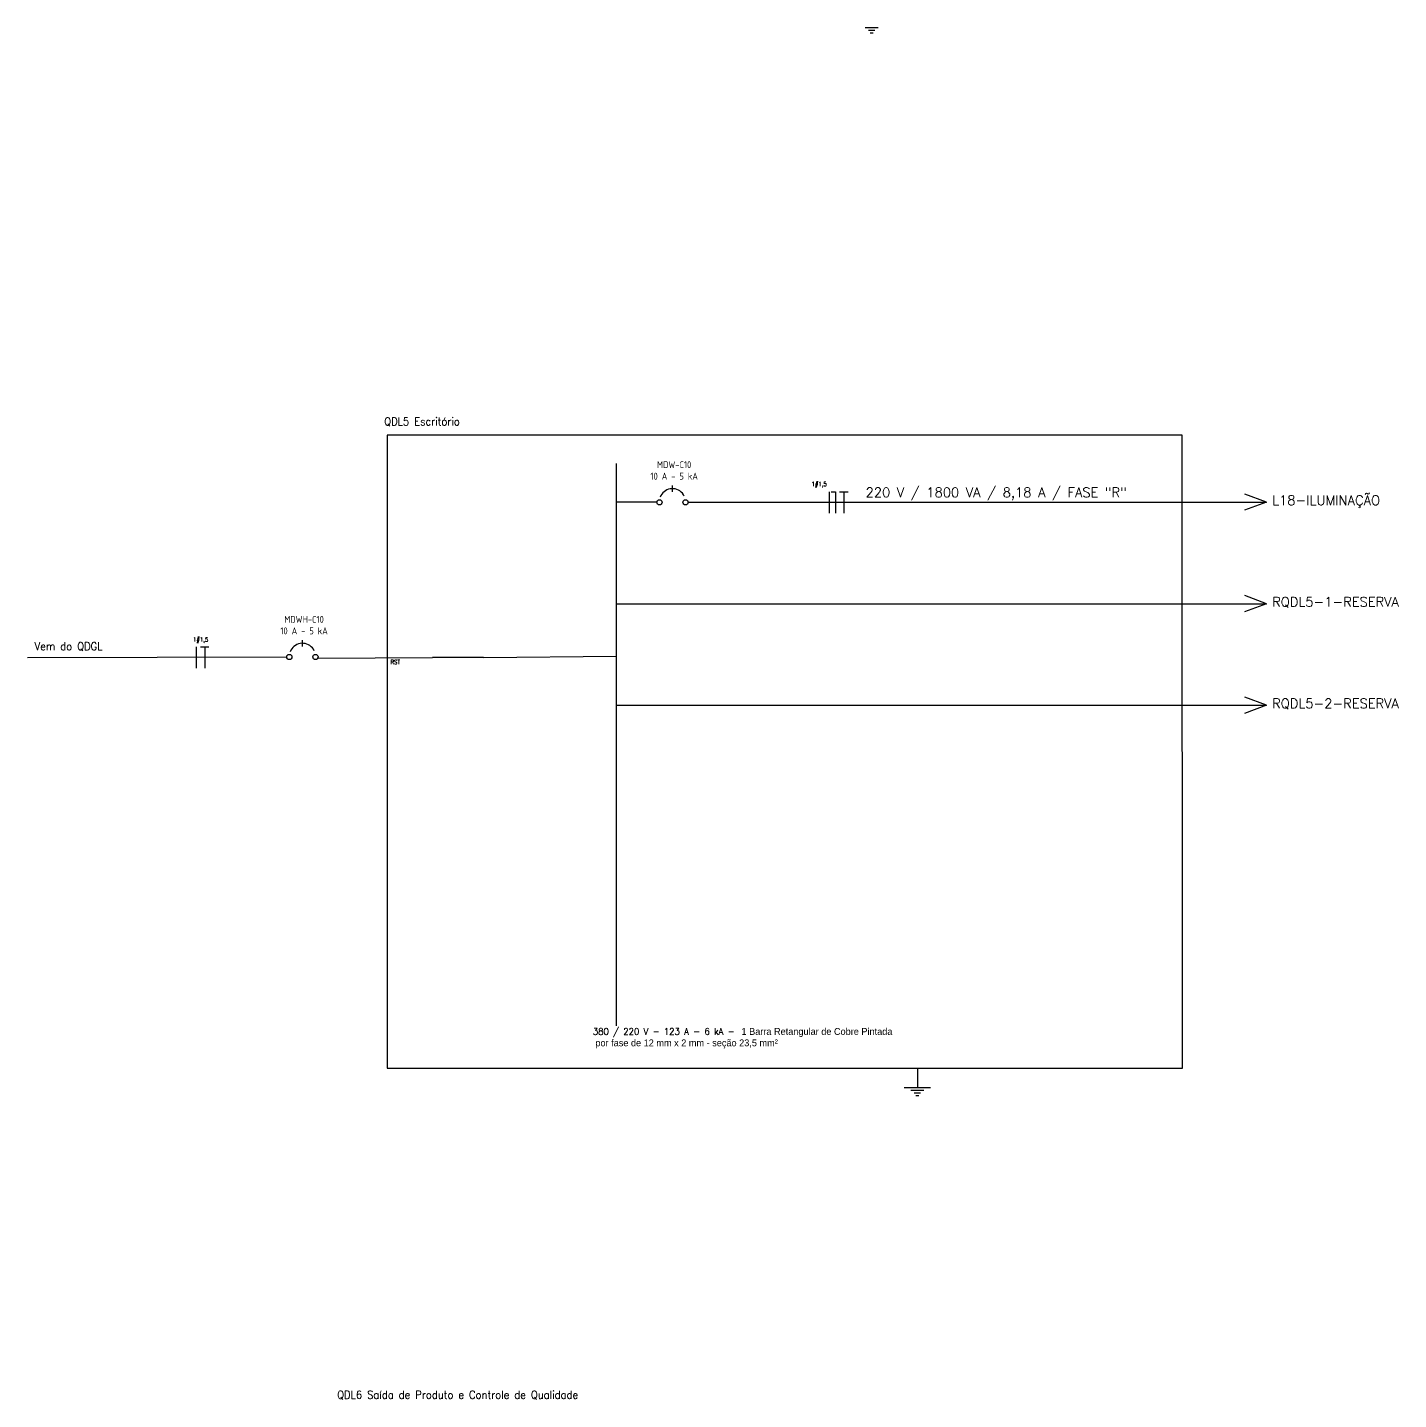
# Model space of a CAD drawing. Extents: x 202 to 641, y -96 to 322.
# Drawn here: x 465.83 to 506.42, y -4.13 to 36.5 of the extents above; entities that cross this region are included whole.
import ezdxf

# ---------------------------------------------------------------- set-up
doc = ezdxf.new("R2010")
doc.units = 0
doc.header["$MEASUREMENT"] = 0
for name, color, linetype in [('ELET_UNIFILAR_TEXTO', 4, 'Continuous'), ('ELET_UNIFILAR_TEXTO2', 4, 'Continuous'), ('ELT_UNIFILAR_DESENHO', 5, 'Continuous')]:
    doc.layers.add(name, color=color, linetype=linetype)
doc.styles.add('textstyle4', font='arial.ttf')
doc.styles.add('textstyle5', font='')
doc.styles.add('textstyle7', font='romans__.ttf')
doc.styles.get('textstyle5').set_extended_font_data('Standard')

msp = doc.modelspace()

# ---------------------------------------------------------------- linework, layer by layer
at = {"layer": 'ELT_UNIFILAR_DESENHO'}
for p, q in [((490.633, 36.5), (491.019, 36.5)), ((490.729, 36.422), (490.922, 36.422)), ((490.778, 36.345), (490.874, 36.345)), ((500.022, 24.432), (476.483, 24.432)), ((476.483, 24.432), (476.483, 5.689)), ((500.03, 5.689), (500.022, 24.432)), ((483.272, 6.938), (483.272, 23.588)), ((484.929, 22.754), (484.929, 22.934)), ((489.563, 22.753), (489.563, 22.121)), ((489.626, 22.753), (489.753, 22.753)), ((489.753, 22.753), (489.753, 22.121)), ((489.878, 22.753), (490.131, 22.753)), ((490.004, 22.753), (490.004, 22.121)), ((484.466, 22.444), (483.272, 22.444)), ((485.393, 22.444), (502.519, 22.444)), ((502.519, 22.444), (501.859, 22.203)), ((502.519, 22.444), (501.868, 22.685)), ((502.519, 19.436), (501.868, 19.677)), ((483.272, 19.436), (502.519, 19.436)), ((502.519, 19.436), (501.859, 19.195)), ((473.973, 18.174), (473.973, 18.355)), ((473.973, 18.174), (473.973, 18.355)), ((470.831, 18.158), (470.831, 17.526)), ((470.957, 18.158), (471.209, 18.158)), ((471.083, 18.158), (471.083, 17.526)), ((479.337, 17.842), (483.272, 17.879)), ((465.835, 17.842), (473.51, 17.865)), ((474.43, 17.828), (477.821, 17.842)), ((479.337, 17.842), (477.825, 17.84)), ((502.519, 16.429), (501.868, 16.669)), ((483.272, 16.429), (502.519, 16.429)), ((502.519, 16.429), (501.859, 16.187)), ((476.483, 5.689), (500.03, 5.689)), ((492.178, 5.689), (492.178, 5.107)), ((491.792, 5.107), (492.564, 5.107)), ((491.985, 5.029), (492.371, 5.029)), ((492.081, 4.952), (492.274, 4.952)), ((492.129, 4.875), (492.226, 4.875))]:
    msp.add_line(p, q, dxfattribs=at)
for points in [[(485.279, 22.621), (485.255, 22.665), (485.225, 22.706), (485.19, 22.742), (485.151, 22.774), (485.107, 22.8), (485.061, 22.821), (485.013, 22.835), (484.963, 22.842), (484.912, 22.843), (484.862, 22.838), (484.813, 22.826), (484.766, 22.808), (484.722, 22.783), (484.681, 22.754), (484.644, 22.719), (484.613, 22.679), (484.587, 22.636), (484.566, 22.59)], [(474.323, 18.042), (474.299, 18.086), (474.269, 18.127), (474.234, 18.163), (474.194, 18.195), (474.151, 18.221), (474.105, 18.241), (474.057, 18.255), (474.007, 18.263), (473.956, 18.264), (473.906, 18.259), (473.857, 18.247), (473.81, 18.228), (473.765, 18.204), (473.725, 18.174), (473.688, 18.139), (473.657, 18.1), (473.63, 18.057), (473.61, 18.01)]]:
    msp.add_lwpolyline(points, dxfattribs=at)
for centre in [(484.543, 22.439), (485.316, 22.439), (473.587, 17.86), (474.36, 17.86)]:
    msp.add_circle(centre, 0.0772, dxfattribs=at)

# ---------------------------------------------------------------- texts
at = {"layer": 'ELET_UNIFILAR_TEXTO'}
for s, insert, char_height, attachment_point, style in [('QDL5 Escritório', (476.396, 24.952), 0.23696, 1, 'textstyle5'), ('{\\Fisocp|c0;MDW-C10\\P\\Fisocp2|c0;10 A - 5 kA\\H1.00174x; }', (484.979, 23.11), 0.20406, 8, 'textstyle4'), ('\\A1;\\pi-0.22567;1#1,5', (489.272, 23.042), 0.12638, 1, 'textstyle5'), ('{\\Fisocp|c0;MDWH-C10\\P\\Fisocp2|c0;10 A - 5 kA\\H1.00174x; }', (474.023, 18.53), 0.20406, 8, 'textstyle4'), ('Vem do QDGL', (466.048, 18.296), 0.23696, 1, 'textstyle5'), ('\\A1;1#1,5', (470.738, 18.44), 0.1264, 1, 'textstyle5'), ('RST', (476.586, 17.771), 0.1264, 1, 'textstyle5'), ('RST', (476.586, 17.771), 0.1264, 1, 'textstyle5'), ('\\A1;380 / 220 V - 123 A - 6 kA - {\\A0;\\fArial|b0|i0|c0|p34; \\Ftxt|c0;1 Barra Retangular de Cobre Pintada\\P por fase de 12 mm x 2 mm - seção 23,5 mm\\fArial|b0|i0|c0|p34;²}', (482.572, 6.872), 0.202345, 1, 'textstyle5'), ('QDL6 Saída de Produto e Controle de Qualidade', (475.002, -3.869), 0.23696, 1, 'textstyle5')]:
    msp.add_mtext(s, dxfattribs=dict(at, insert=insert, char_height=char_height, attachment_point=attachment_point, style=style))
at = {"layer": 'ELET_UNIFILAR_TEXTO2', "char_height": 0.28356, "attachment_point": 1, "style": 'textstyle7'}
for s, insert in [('220 V / 1800 VA / 8,18 A / FASE "R"', (490.647, 22.876)), ('L18-ILUMINAÇÃO', (502.68, 22.641)), ('RQDL5-1-RESERVA', (502.68, 19.633)), ('RQDL5-2-RESERVA', (502.68, 16.626))]:
    msp.add_mtext(s, dxfattribs=dict(at, insert=insert))

doc.saveas('drawing.dxf')
